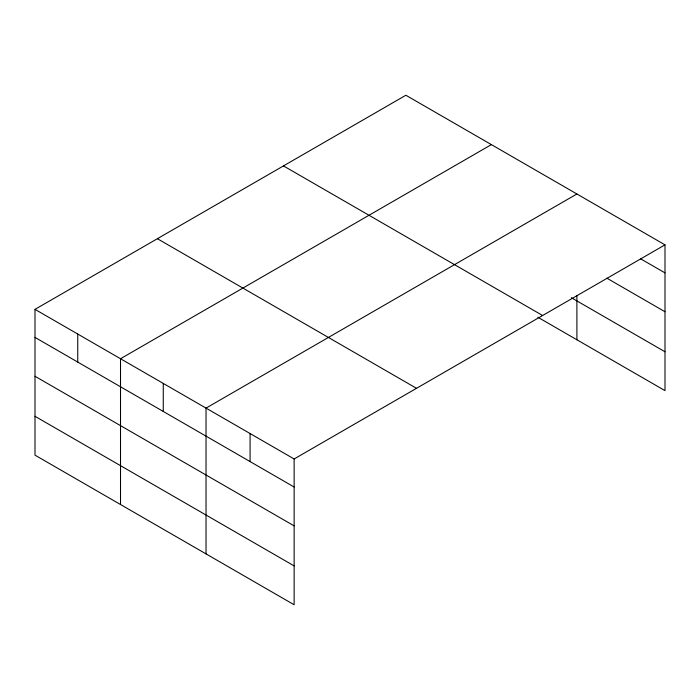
<?xml version="1.0" encoding="UTF-8"?>
<svg xmlns="http://www.w3.org/2000/svg" width="700" height="700" viewBox="0 0 700 700"><rect width="100%" height="100%" fill="white"/><g stroke="black" fill="none" stroke-linecap="round" stroke-linejoin="round"><path stroke-width="1.05" d="M35 309.365L294.131 458.972L294.131 604.756L35 455.149L35 309.365L405.869 95.244L665 244.851L665 390.635L537.863 317.231M491.383 144.62L120.514 358.741L120.514 504.516M576.896 193.987L206.028 408.109L206.028 553.884M294.131 458.972L665 244.851M640.631 258.816L665 272.886M606.891 278.189L665 311.745M571.322 297.692L665 351.776M283.483 165.909L542.614 315.507M157.386 238.709L416.517 388.316M35 337.4L294.131 487.008M35 376.259L294.131 525.866M35 416.29L294.131 565.898M576.896 295.496L576.896 339.762M250.075 433.536L250.075 461.571M163.266 383.425L163.266 411.451M77.752 334.049L77.752 362.084"/></g></svg>
